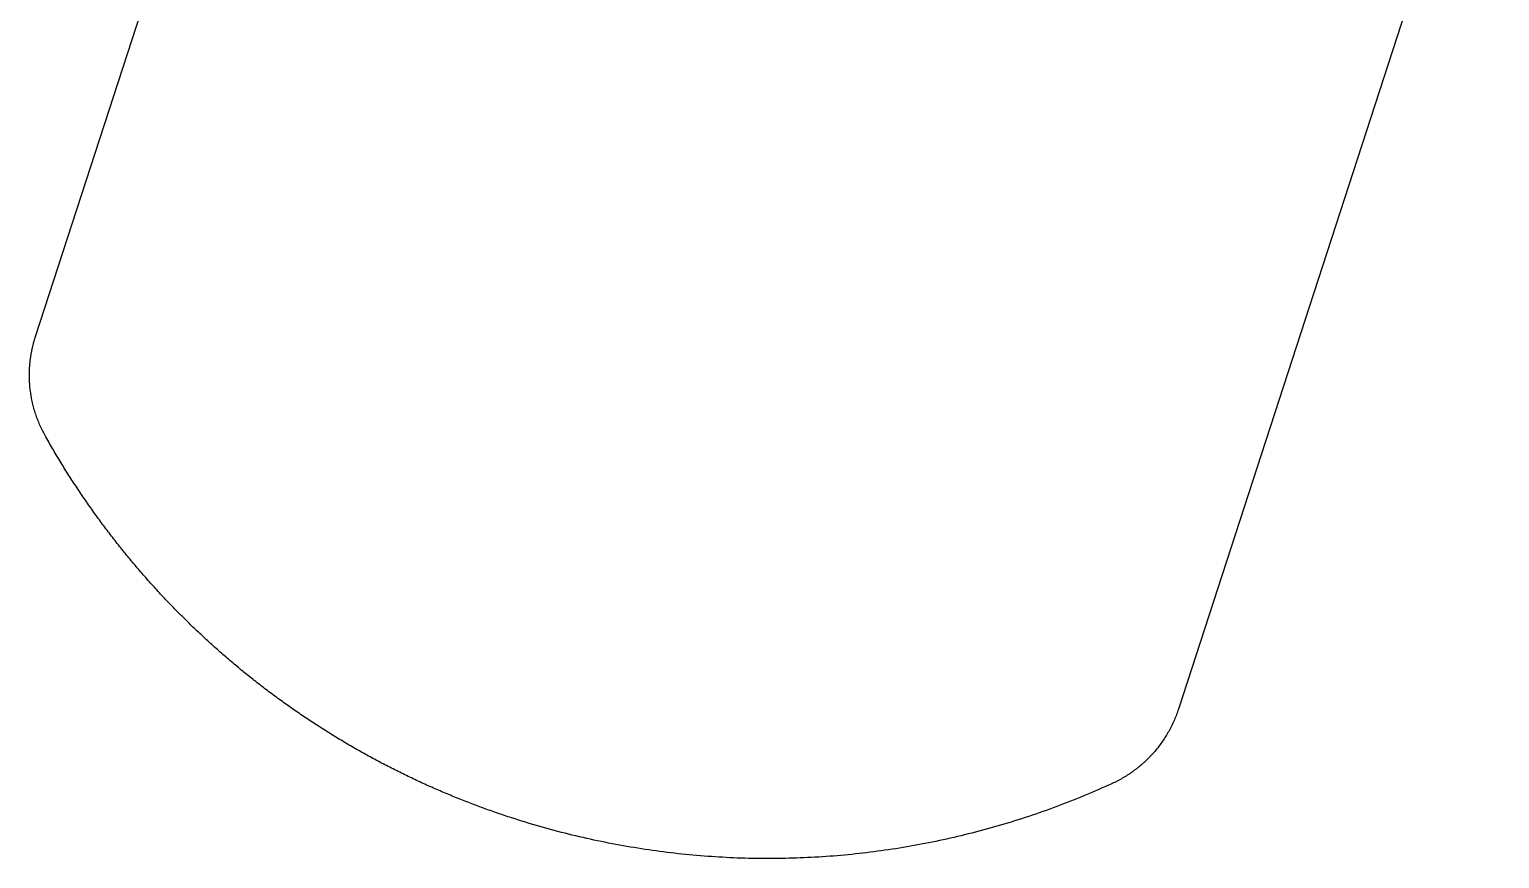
# Model space of a CAD drawing. Extents: x 132.5 to 162.2, y -129.2 to -95.6.
# Drawn here: x 132.47 to 139.57, y -106.38 to -102.38 of the extents above; entities that cross this region are included whole.
import ezdxf

# ---------------------------------------------------------------- set-up
doc = ezdxf.new("R2010")
doc.units = 0
doc.layers.add('BLACK', color=7, linetype='CONTINUOUS')

msp = doc.modelspace()

# ---------------------------------------------------------------- linework, layer by layer
at = {"layer": 'BLACK', "linetype": 'CONTINUOUS'}
for p, q in [((132.501075, -103.862708), (134.048385, -99.103512)), ((139.565293, -100.893408), (138.015761, -105.659422)), ((132.484715, -103.923794), (132.485443, -103.920406)), ((132.485443, -103.920406), (132.486191, -103.917024)), ((132.486191, -103.917024), (132.486959, -103.913645)), ((132.486959, -103.913645), (132.487746, -103.910271)), ((132.487746, -103.910271), (132.488553, -103.906901)), ((132.488553, -103.906901), (132.489379, -103.903536)), ((132.489379, -103.903536), (132.490224, -103.900175)), ((132.490224, -103.900175), (132.491089, -103.89682)), ((132.491089, -103.89682), (132.491974, -103.893468)), ((132.491974, -103.893468), (132.492878, -103.890122)), ((132.492878, -103.890122), (132.493801, -103.886781)), ((132.493801, -103.886781), (132.494743, -103.883446)), ((132.494743, -103.883446), (132.495706, -103.880114)), ((132.495706, -103.880114), (132.496687, -103.87679)), ((132.496687, -103.87679), (132.497687, -103.873469)), ((132.497687, -103.873469), (132.498707, -103.870156)), ((132.498707, -103.870156), (132.499746, -103.866846)), ((132.499746, -103.866846), (132.501075, -103.862708)), ((132.473974, -103.995697), (132.474287, -103.992248)), ((132.474287, -103.992248), (132.47462, -103.988799)), ((132.47462, -103.988799), (132.474973, -103.985354)), ((132.474973, -103.985354), (132.475346, -103.981909)), ((132.475346, -103.981909), (132.475738, -103.978468)), ((132.475738, -103.978468), (132.476151, -103.975028)), ((132.476151, -103.975028), (132.476583, -103.971592)), ((132.476583, -103.971592), (132.477036, -103.968157)), ((132.477036, -103.968157), (132.477508, -103.964726)), ((132.477508, -103.964726), (132.478, -103.961296)), ((132.478, -103.961296), (132.478512, -103.957871)), ((132.478512, -103.957871), (132.479043, -103.954448)), ((132.479043, -103.954448), (132.479594, -103.951028)), ((132.479594, -103.951028), (132.480166, -103.947611)), ((132.480166, -103.947611), (132.480756, -103.944198)), ((132.480756, -103.944198), (132.481367, -103.940788)), ((132.481367, -103.940788), (132.481997, -103.937382)), ((132.481997, -103.937382), (132.482647, -103.933979)), ((132.482647, -103.933979), (132.483317, -103.93058)), ((132.483317, -103.93058), (132.484006, -103.927185)), ((132.484006, -103.927185), (132.484715, -103.923794)), ((132.471673, -104.047597), (132.471686, -104.044133)), ((132.471679, -104.051062), (132.471673, -104.047597)), ((132.471706, -104.054527), (132.471679, -104.051062)), ((132.471686, -104.044133), (132.47172, -104.040668)), ((132.471752, -104.057991), (132.471706, -104.054527)), ((132.47172, -104.040668), (132.471773, -104.037204)), ((132.471819, -104.061455), (132.471752, -104.057991)), ((132.471773, -104.037204), (132.471847, -104.03374)), ((132.471906, -104.064919), (132.471819, -104.061455)), ((132.471847, -104.03374), (132.47194, -104.030277)), ((132.47194, -104.030277), (132.472053, -104.026814)), ((132.472053, -104.026814), (132.472187, -104.023352)), ((132.472187, -104.023352), (132.47234, -104.019891)), ((132.47234, -104.019891), (132.472514, -104.016431)), ((132.472514, -104.016431), (132.472707, -104.012972)), ((132.472707, -104.012972), (132.472921, -104.009514)), ((132.472921, -104.009514), (132.473154, -104.006058)), ((132.473154, -104.006058), (132.473407, -104.002603)), ((132.473407, -104.002603), (132.47368, -103.99915)), ((132.47368, -103.99915), (132.473974, -103.995697)), ((132.472012, -104.068382), (132.471906, -104.064919)), ((132.472139, -104.071845), (132.472012, -104.068382)), ((132.472285, -104.075307), (132.472139, -104.071845)), ((132.472452, -104.078767), (132.472285, -104.075307)), ((132.472638, -104.082227), (132.472452, -104.078767)), ((132.472845, -104.085686), (132.472638, -104.082227)), ((132.473071, -104.089144), (132.472845, -104.085686)), ((132.473318, -104.0926), (132.473071, -104.089144)), ((132.473584, -104.096054), (132.473318, -104.0926)), ((132.47387, -104.099507), (132.473584, -104.096054)), ((132.474176, -104.102958), (132.47387, -104.099507)), ((132.474503, -104.106408), (132.474176, -104.102958)), ((132.475214, -104.113301), (132.474503, -104.106408)), ((132.476006, -104.120185), (132.475214, -104.113301)), ((132.476877, -104.127059), (132.476006, -104.120185)), ((132.477827, -104.133923), (132.476877, -104.127059)), ((132.478856, -104.140774), (132.477827, -104.133923)), ((132.479964, -104.147614), (132.478856, -104.140774)), ((132.481151, -104.15444), (132.479964, -104.147614)), ((132.482417, -104.161251), (132.481151, -104.15444)), ((132.483761, -104.168047), (132.482417, -104.161251)), ((132.485184, -104.174826), (132.483761, -104.168047)), ((132.486685, -104.181589), (132.485184, -104.174826)), ((132.488263, -104.188333), (132.486685, -104.181589)), ((132.489919, -104.195059), (132.488263, -104.188333)), ((132.491653, -104.201764), (132.489919, -104.195059)), ((132.493464, -104.208449), (132.491653, -104.201764)), ((132.495351, -104.215111), (132.493464, -104.208449)), ((132.497316, -104.221752), (132.495351, -104.215111)), ((132.499357, -104.228369), (132.497316, -104.221752)), ((132.501474, -104.234961), (132.499357, -104.228369)), ((132.503667, -104.241529), (132.501474, -104.234961)), ((132.505936, -104.24807), (132.503667, -104.241529)), ((132.508279, -104.254585), (132.505936, -104.24807)), ((132.510698, -104.261072), (132.508279, -104.254585)), ((132.513192, -104.267531), (132.510698, -104.261072)), ((132.51576, -104.27396), (132.513192, -104.267531)), ((132.518402, -104.28036), (132.51576, -104.27396)), ((132.521118, -104.286728), (132.518402, -104.28036)), ((132.523908, -104.293065), (132.521118, -104.286728)), ((132.52677, -104.29937), (132.523908, -104.293065)), ((132.529705, -104.305642), (132.52677, -104.29937)), ((132.532713, -104.31188), (132.529705, -104.305642)), ((132.535793, -104.318083), (132.532713, -104.31188)), ((132.538944, -104.324251), (132.535793, -104.318083)), ((132.542167, -104.330384), (132.538944, -104.324251)), ((132.545461, -104.33648), (132.542167, -104.330384)), ((132.548826, -104.342538), (132.545461, -104.33648)), ((132.551288, -104.346904), (132.548826, -104.342538)), ((132.555733, -104.354758), (132.551288, -104.346904)), ((132.560193, -104.362598), (132.555733, -104.354758)), ((132.564672, -104.370429), (132.560193, -104.362598)), ((132.569165, -104.378246), (132.564672, -104.370429)), ((132.573676, -104.386053), (132.569165, -104.378246)), ((132.578202, -104.393847), (132.573676, -104.386053)), ((132.582746, -104.401631), (132.578202, -104.393847)), ((132.587305, -104.409401), (132.582746, -104.401631)), ((132.591881, -104.417162), (132.587305, -104.409401)), ((132.596473, -104.424909), (132.591881, -104.417162)), ((132.601082, -104.432646), (132.596473, -104.424909)), ((132.605706, -104.44037), (132.601082, -104.432646)), ((132.610348, -104.448084), (132.605706, -104.44037)), ((132.615005, -104.455784), (132.610348, -104.448084)), ((132.619679, -104.463474), (132.615005, -104.455784)), ((132.624369, -104.471151), (132.619679, -104.463474)), ((132.629075, -104.478817), (132.624369, -104.471151)), ((132.633797, -104.48647), (132.629075, -104.478817)), ((132.638536, -104.494113), (132.633797, -104.48647)), ((132.64329, -104.501742), (132.638536, -104.494113)), ((132.648062, -104.509361), (132.64329, -104.501742)), ((132.652848, -104.516966), (132.648062, -104.509361)), ((132.657652, -104.524562), (132.652848, -104.516966)), ((132.66247, -104.532143), (132.657652, -104.524562)), ((132.667306, -104.539714), (132.66247, -104.532143)), ((132.672157, -104.547271), (132.667306, -104.539714)), ((132.677025, -104.554819), (132.672157, -104.547271)), ((132.681908, -104.562352), (132.677025, -104.554819)), ((132.686808, -104.569875), (132.681908, -104.562352)), ((132.691723, -104.577384), (132.686808, -104.569875)), ((132.696655, -104.584883), (132.691723, -104.577384)), ((132.701602, -104.592368), (132.696655, -104.584883)), ((132.706566, -104.599843), (132.701602, -104.592368)), ((132.711545, -104.607304), (132.706566, -104.599843)), ((132.716541, -104.614754), (132.711545, -104.607304)), ((132.721551, -104.62219), (132.716541, -104.614754)), ((132.726579, -104.629616), (132.721551, -104.62219)), ((132.731621, -104.637028), (132.726579, -104.629616)), ((132.736681, -104.644429), (132.731621, -104.637028)), ((132.741755, -104.651817), (132.736681, -104.644429)), ((132.746846, -104.659194), (132.741755, -104.651817)), ((132.751952, -104.666556), (132.746846, -104.659194)), ((132.757075, -104.673908), (132.751952, -104.666556)), ((132.762212, -104.681246), (132.757075, -104.673908)), ((132.767366, -104.688574), (132.762212, -104.681246)), ((132.772535, -104.695887), (132.767366, -104.688574)), ((132.777721, -104.703189), (132.772535, -104.695887)), ((132.782921, -104.710478), (132.777721, -104.703189)), ((132.788138, -104.717755), (132.782921, -104.710478)), ((132.79337, -104.725019), (132.788138, -104.717755)), ((132.798618, -104.732271), (132.79337, -104.725019)), ((132.803881, -104.739509), (132.798618, -104.732271)), ((132.809161, -104.746737), (132.803881, -104.739509)), ((132.814454, -104.75395), (132.809161, -104.746737)), ((132.819765, -104.761152), (132.814454, -104.75395)), ((132.82509, -104.76834), (132.819765, -104.761152)), ((132.830432, -104.775517), (132.82509, -104.76834)), ((132.835789, -104.78268), (132.830432, -104.775517)), ((132.841162, -104.789832), (132.835789, -104.78268)), ((132.846549, -104.796969), (132.841162, -104.789832)), ((132.851953, -104.804095), (132.846549, -104.796969)), ((132.857371, -104.811207), (132.851953, -104.804095)), ((132.862805, -104.818308), (132.857371, -104.811207)), ((132.868254, -104.825394), (132.862805, -104.818308)), ((132.87372, -104.832469), (132.868254, -104.825394)), ((132.879199, -104.83953), (132.87372, -104.832469)), ((132.884696, -104.846579), (132.879199, -104.83953)), ((132.890206, -104.853614), (132.884696, -104.846579)), ((132.895733, -104.860638), (132.890206, -104.853614)), ((132.901274, -104.867646), (132.895733, -104.860638)), ((132.906831, -104.874644), (132.901274, -104.867646)), ((132.912403, -104.881627), (132.906831, -104.874644)), ((132.917991, -104.888599), (132.912403, -104.881627)), ((132.923592, -104.895556), (132.917991, -104.888599)), ((132.929211, -104.902502), (132.923592, -104.895556)), ((132.934843, -104.909432), (132.929211, -104.902502)), ((132.940492, -104.916352), (132.934843, -104.909432)), ((132.946154, -104.923257), (132.940492, -104.916352)), ((132.951833, -104.93015), (132.946154, -104.923257)), ((132.957525, -104.937028), (132.951833, -104.93015)), ((132.963235, -104.943895), (132.957525, -104.937028)), ((132.968957, -104.950747), (132.963235, -104.943895)), ((132.974696, -104.957588), (132.968957, -104.950747)), ((132.980449, -104.964413), (132.974696, -104.957588)), ((132.986218, -104.971227), (132.980449, -104.964413)), ((132.992001, -104.978026), (132.986218, -104.971227)), ((132.9978, -104.984814), (132.992001, -104.978026)), ((133.003612, -104.991586), (132.9978, -104.984814)), ((133.009441, -104.998347), (133.003612, -104.991586)), ((133.015284, -105.005092), (133.009441, -104.998347)), ((133.021142, -105.011826), (133.015284, -105.005092)), ((133.027014, -105.018545), (133.021142, -105.011826)), ((133.032902, -105.025252), (133.027014, -105.018545)), ((133.038804, -105.031943), (133.032902, -105.025252)), ((133.044722, -105.038623), (133.038804, -105.031943)), ((133.050653, -105.045288), (133.044722, -105.038623)), ((133.0566, -105.051941), (133.050653, -105.045288)), ((133.06256, -105.058578), (133.0566, -105.051941)), ((133.068537, -105.065204), (133.06256, -105.058578)), ((133.074527, -105.071814), (133.068537, -105.065204)), ((133.080533, -105.078412), (133.074527, -105.071814)), ((133.086552, -105.084995), (133.080533, -105.078412)), ((133.092587, -105.091566), (133.086552, -105.084995)), ((133.098635, -105.098122), (133.092587, -105.091566)), ((133.104699, -105.104665), (133.098635, -105.098122)), ((133.110776, -105.111193), (133.104699, -105.104665)), ((133.116869, -105.117709), (133.110776, -105.111193)), ((133.122975, -105.12421), (133.116869, -105.117709)), ((133.129098, -105.130698), (133.122975, -105.12421)), ((133.135233, -105.13717), (133.129098, -105.130698)), ((133.141383, -105.143631), (133.135233, -105.13717)), ((133.147547, -105.150076), (133.141383, -105.143631)), ((133.153727, -105.156508), (133.147547, -105.150076)), ((133.159919, -105.162925), (133.153727, -105.156508)), ((133.166128, -105.16933), (133.159919, -105.162925)), ((133.172348, -105.175718), (133.166128, -105.16933)), ((133.178585, -105.182095), (133.172348, -105.175718)), ((133.184835, -105.188456), (133.178585, -105.182095)), ((133.1911, -105.194804), (133.184835, -105.188456)), ((133.197378, -105.201137), (133.1911, -105.194804)), ((133.203671, -105.207456), (133.197378, -105.201137)), ((133.209977, -105.213761), (133.203671, -105.207456)), ((133.216299, -105.220052), (133.209977, -105.213761)), ((133.222633, -105.226328), (133.216299, -105.220052)), ((133.228983, -105.232591), (133.222633, -105.226328)), ((133.235346, -105.238839), (133.228983, -105.232591)), ((133.241723, -105.245073), (133.235346, -105.238839)), ((133.248114, -105.251292), (133.241723, -105.245073)), ((133.25452, -105.257498), (133.248114, -105.251292)), ((133.260938, -105.263688), (133.25452, -105.257498)), ((133.267371, -105.269865), (133.260938, -105.263688)), ((133.273817, -105.276026), (133.267371, -105.269865)), ((133.280279, -105.282174), (133.273817, -105.276026)), ((133.286752, -105.288306), (133.280279, -105.282174)), ((133.293241, -105.294426), (133.286752, -105.288306)), ((133.299742, -105.300529), (133.293241, -105.294426)), ((133.306259, -105.306619), (133.299742, -105.300529)), ((133.312787, -105.312693), (133.306259, -105.306619)), ((133.319331, -105.318754), (133.312787, -105.312693)), ((133.325887, -105.324799), (133.319331, -105.318754)), ((133.332458, -105.33083), (133.325887, -105.324799)), ((133.339041, -105.336846), (133.332458, -105.33083)), ((133.345639, -105.342848), (133.339041, -105.336846)), ((133.352249, -105.348834), (133.345639, -105.342848)), ((133.358875, -105.354807), (133.352249, -105.348834)), ((133.365512, -105.360763), (133.358875, -105.354807)), ((133.372164, -105.366707), (133.365512, -105.360763)), ((133.378828, -105.372634), (133.372164, -105.366707)), ((133.385507, -105.378547), (133.378828, -105.372634)), ((133.392198, -105.384444), (133.385507, -105.378547)), ((133.398904, -105.390328), (133.392198, -105.384444)), ((133.405621, -105.396195), (133.398904, -105.390328)), ((133.412354, -105.402049), (133.405621, -105.396195)), ((133.419098, -105.407886), (133.412354, -105.402049)), ((133.425857, -105.41371), (133.419098, -105.407886)), ((133.432627, -105.419517), (133.425857, -105.41371)), ((133.439412, -105.425311), (133.432627, -105.419517)), ((133.446209, -105.431088), (133.439412, -105.425311)), ((133.453021, -105.436851), (133.446209, -105.431088)), ((133.459844, -105.442598), (133.453021, -105.436851)), ((133.466681, -105.448331), (133.459844, -105.442598)), ((133.47353, -105.454048), (133.466681, -105.448331)), ((133.480394, -105.459751), (133.47353, -105.454048)), ((133.487269, -105.465437), (133.480394, -105.459751)), ((133.494158, -105.471109), (133.487269, -105.465437)), ((133.501059, -105.476764), (133.494158, -105.471109)), ((133.507974, -105.482406), (133.501059, -105.476764)), ((133.514901, -105.488031), (133.507974, -105.482406)), ((133.521842, -105.493641), (133.514901, -105.488031)), ((133.528794, -105.499235), (133.521842, -105.493641)), ((133.53576, -105.504815), (133.528794, -105.499235)), ((133.542738, -105.510379), (133.53576, -105.504815)), ((133.549729, -105.515927), (133.542738, -105.510379)), ((133.556732, -105.52146), (133.549729, -105.515927)), ((133.563749, -105.526978), (133.556732, -105.52146)), ((133.570777, -105.532479), (133.563749, -105.526978)), ((133.57782, -105.537965), (133.570777, -105.532479)), ((133.584873, -105.543435), (133.57782, -105.537965)), ((133.59194, -105.548891), (133.584873, -105.543435)), ((133.599018, -105.55433), (133.59194, -105.548891)), ((133.60611, -105.559754), (133.599018, -105.55433)), ((133.613213, -105.565161), (133.60611, -105.559754)), ((133.62033, -105.570554), (133.613213, -105.565161)), ((133.627457, -105.575929), (133.62033, -105.570554)), ((133.634599, -105.581291), (133.627457, -105.575929)), ((133.641751, -105.586635), (133.634599, -105.581291)), ((133.648917, -105.591964), (133.641751, -105.586635)), ((133.656093, -105.597277), (133.648917, -105.591964)), ((133.663283, -105.602574), (133.656093, -105.597277)), ((133.670484, -105.607855), (133.663283, -105.602574)), ((133.677699, -105.613121), (133.670484, -105.607855)), ((133.684924, -105.61837), (133.677699, -105.613121)), ((133.692162, -105.623603), (133.684924, -105.61837)), ((133.699411, -105.62882), (133.692162, -105.623603)), ((133.706674, -105.634022), (133.699411, -105.62882)), ((133.713947, -105.639207), (133.706674, -105.634022)), ((133.721233, -105.644376), (133.713947, -105.639207)), ((133.72853, -105.649529), (133.721233, -105.644376)), ((133.735839, -105.654666), (133.72853, -105.649529)), ((133.74316, -105.659786), (133.735839, -105.654666)), ((133.750493, -105.664891), (133.74316, -105.659786)), ((133.757837, -105.669978), (133.750493, -105.664891)), ((133.765193, -105.675051), (133.757837, -105.669978)), ((133.772561, -105.680106), (133.765193, -105.675051)), ((133.77994, -105.685146), (133.772561, -105.680106)), ((133.787331, -105.690168), (133.77994, -105.685146)), ((133.794734, -105.695176), (133.787331, -105.690168)), ((138.00411, -105.692033), (138.001556, -105.698469)), ((138.00659, -105.685567), (138.00411, -105.692033)), ((138.008995, -105.679073), (138.00659, -105.685567)), ((138.011325, -105.67255), (138.008995, -105.679073)), ((138.013581, -105.665999), (138.011325, -105.67255)), ((138.015761, -105.659422), (138.013581, -105.665999)), ((133.802147, -105.700165), (133.794734, -105.695176)), ((133.809573, -105.70514), (133.802147, -105.700165)), ((133.817009, -105.710097), (133.809573, -105.70514)), ((133.824458, -105.715038), (133.817009, -105.710097)), ((133.831917, -105.719962), (133.824458, -105.715038)), ((133.839388, -105.724871), (133.831917, -105.719962)), ((133.84687, -105.729762), (133.839388, -105.724871)), ((133.854364, -105.734637), (133.84687, -105.729762)), ((133.861868, -105.739495), (133.854364, -105.734637)), ((133.869384, -105.744337), (133.861868, -105.739495)), ((133.87691, -105.749162), (133.869384, -105.744337)), ((133.884449, -105.753971), (133.87691, -105.749162)), ((133.891997, -105.758762), (133.884449, -105.753971)), ((133.899558, -105.763537), (133.891997, -105.758762)), ((133.907128, -105.768295), (133.899558, -105.763537)), ((137.972006, -105.761033), (137.968657, -105.767093)), ((137.975283, -105.754935), (137.972006, -105.761033)), ((137.978491, -105.7488), (137.975283, -105.754935)), ((137.981627, -105.742628), (137.978491, -105.7488)), ((137.984691, -105.736421), (137.981627, -105.742628)), ((137.987684, -105.730179), (137.984691, -105.736421)), ((137.990604, -105.723902), (137.987684, -105.730179)), ((137.993452, -105.717592), (137.990604, -105.723902)), ((137.996227, -105.711249), (137.993452, -105.717592)), ((137.998928, -105.704875), (137.996227, -105.711249)), ((138.001556, -105.698469), (137.998928, -105.704875)), ((133.914711, -105.773037), (133.907128, -105.768295)), ((133.922303, -105.777762), (133.914711, -105.773037)), ((133.929908, -105.78247), (133.922303, -105.777762)), ((133.937521, -105.787161), (133.929908, -105.78247)), ((133.945147, -105.791836), (133.937521, -105.787161)), ((133.952783, -105.796493), (133.945147, -105.791836)), ((133.96043, -105.801134), (133.952783, -105.796493)), ((133.968087, -105.805757), (133.96043, -105.801134)), ((133.975756, -105.810364), (133.968087, -105.805757)), ((133.983434, -105.814953), (133.975756, -105.810364)), ((133.991124, -105.819526), (133.983434, -105.814953)), ((133.998823, -105.824082), (133.991124, -105.819526)), ((134.006534, -105.828621), (133.998823, -105.824082)), ((134.014254, -105.833142), (134.006534, -105.828621)), ((134.021985, -105.837647), (134.014254, -105.833142)), ((137.92316, -105.836564), (137.91894, -105.842059)), ((137.927315, -105.831021), (137.92316, -105.836564)), ((137.931407, -105.82543), (137.927315, -105.831021)), ((137.935433, -105.819793), (137.931407, -105.82543)), ((137.939393, -105.814111), (137.935433, -105.819793)), ((137.943288, -105.808383), (137.939393, -105.814111)), ((137.947116, -105.802611), (137.943288, -105.808383)), ((137.950877, -105.796796), (137.947116, -105.802611)), ((137.95457, -105.790937), (137.950877, -105.796796)), ((137.958195, -105.785037), (137.95457, -105.790937)), ((137.961752, -105.779096), (137.958195, -105.785037)), ((137.965239, -105.773115), (137.961752, -105.779096)), ((137.968657, -105.767093), (137.965239, -105.773115)), ((134.029726, -105.842134), (134.021985, -105.837647)), ((134.037479, -105.846604), (134.029726, -105.842134)), ((134.04524, -105.851057), (134.037479, -105.846604)), ((134.053013, -105.855493), (134.04524, -105.851057)), ((134.060795, -105.859912), (134.053013, -105.855493)), ((134.068588, -105.864313), (134.060795, -105.859912)), ((134.07639, -105.868697), (134.068588, -105.864313)), ((134.084204, -105.873064), (134.07639, -105.868697)), ((134.092026, -105.877414), (134.084204, -105.873064)), ((134.099859, -105.881746), (134.092026, -105.877414)), ((134.107702, -105.886061), (134.099859, -105.881746)), ((134.115555, -105.890358), (134.107702, -105.886061)), ((134.123417, -105.894638), (134.115555, -105.890358)), ((134.13129, -105.898901), (134.123417, -105.894638)), ((134.139172, -105.903146), (134.13129, -105.898901)), ((134.147064, -105.907374), (134.139172, -105.903146)), ((134.154965, -105.911584), (134.147064, -105.907374)), ((137.861046, -105.906388), (137.858542, -105.908783)), ((137.863537, -105.903979), (137.861046, -105.906388)), ((137.866013, -105.901556), (137.863537, -105.903979)), ((137.868476, -105.899119), (137.866013, -105.901556)), ((137.870925, -105.896667), (137.868476, -105.899119)), ((137.873359, -105.894201), (137.870925, -105.896667)), ((137.875779, -105.891721), (137.873359, -105.894201)), ((137.878185, -105.889227), (137.875779, -105.891721)), ((137.880576, -105.88672), (137.878185, -105.889227)), ((137.882953, -105.884198), (137.880576, -105.88672)), ((137.885315, -105.881663), (137.882953, -105.884198)), ((137.887662, -105.879115), (137.885315, -105.881663)), ((137.889995, -105.876552), (137.887662, -105.879115)), ((137.892313, -105.873977), (137.889995, -105.876552)), ((137.896903, -105.868786), (137.892313, -105.873977)), ((137.901434, -105.863543), (137.896903, -105.868786)), ((137.905903, -105.858248), (137.901434, -105.863543)), ((137.910311, -105.852901), (137.905903, -105.858248)), ((137.914657, -105.847505), (137.910311, -105.852901)), ((137.91894, -105.842059), (137.914657, -105.847505)), ((134.162877, -105.915777), (134.154965, -105.911584)), ((134.170798, -105.919952), (134.162877, -105.915777)), ((134.178729, -105.92411), (134.170798, -105.919952)), ((134.186668, -105.92825), (134.178729, -105.92411)), ((134.194618, -105.932372), (134.186668, -105.92825)), ((134.202577, -105.936477), (134.194618, -105.932372)), ((134.210546, -105.940564), (134.202577, -105.936477)), ((134.218524, -105.944634), (134.210546, -105.940564)), ((134.226511, -105.948686), (134.218524, -105.944634)), ((134.234507, -105.95272), (134.226511, -105.948686)), ((134.242513, -105.956736), (134.234507, -105.95272)), ((134.250528, -105.960734), (134.242513, -105.956736)), ((134.258552, -105.964715), (134.250528, -105.960734)), ((134.266585, -105.968678), (134.258552, -105.964715)), ((134.274628, -105.972624), (134.266585, -105.968678)), ((134.282679, -105.976551), (134.274628, -105.972624)), ((134.29074, -105.98046), (134.282679, -105.976551)), ((137.771606, -105.977331), (137.768694, -105.979207)), ((137.774508, -105.975437), (137.771606, -105.977331)), ((137.777398, -105.973528), (137.774508, -105.975437)), ((137.780278, -105.971601), (137.777398, -105.973528)), ((137.783145, -105.969658), (137.780278, -105.971601)), ((137.786002, -105.967698), (137.783145, -105.969658)), ((137.788847, -105.965722), (137.786002, -105.967698)), ((137.791682, -105.963729), (137.788847, -105.965722)), ((137.794504, -105.96172), (137.791682, -105.963729)), ((137.797315, -105.959695), (137.794504, -105.96172)), ((137.800113, -105.957654), (137.797315, -105.959695)), ((137.802901, -105.955596), (137.800113, -105.957654)), ((137.805676, -105.953523), (137.802901, -105.955596)), ((137.808439, -105.951433), (137.805676, -105.953523)), ((137.81119, -105.949327), (137.808439, -105.951433)), ((137.81393, -105.947206), (137.81119, -105.949327)), ((137.816656, -105.945069), (137.81393, -105.947206)), ((137.819371, -105.942915), (137.816656, -105.945069)), ((137.822072, -105.940747), (137.819371, -105.942915)), ((137.824762, -105.938563), (137.822072, -105.940747)), ((137.827438, -105.936363), (137.824762, -105.938563)), ((137.830103, -105.934148), (137.827438, -105.936363)), ((137.832754, -105.931917), (137.830103, -105.934148)), ((137.835392, -105.929671), (137.832754, -105.931917)), ((137.838017, -105.92741), (137.835392, -105.929671)), ((137.84063, -105.925134), (137.838017, -105.92741)), ((137.843228, -105.922843), (137.84063, -105.925134)), ((137.845814, -105.920536), (137.843228, -105.922843)), ((137.848387, -105.918215), (137.845814, -105.920536)), ((137.850946, -105.915879), (137.848387, -105.918215)), ((137.853491, -105.913528), (137.850946, -105.915879)), ((137.856023, -105.911163), (137.853491, -105.913528)), ((137.858542, -105.908783), (137.856023, -105.911163)), ((134.298809, -105.984352), (134.29074, -105.98046)), ((134.306887, -105.988226), (134.298809, -105.984352)), ((134.314974, -105.992081), (134.306887, -105.988226)), ((134.32307, -105.995919), (134.314974, -105.992081)), ((134.331174, -105.999739), (134.32307, -105.995919)), ((134.339288, -106.00354), (134.331174, -105.999739)), ((134.34741, -106.007324), (134.339288, -106.00354)), ((134.355541, -106.01109), (134.34741, -106.007324)), ((134.36368, -106.014837), (134.355541, -106.01109)), ((134.371828, -106.018567), (134.36368, -106.014837)), ((134.379984, -106.022278), (134.371828, -106.018567)), ((134.388149, -106.025972), (134.379984, -106.022278)), ((134.396322, -106.029647), (134.388149, -106.025972)), ((134.404504, -106.033304), (134.396322, -106.029647)), ((134.412694, -106.036943), (134.404504, -106.033304)), ((134.420892, -106.040563), (134.412694, -106.036943)), ((134.429098, -106.044166), (134.420892, -106.040563)), ((134.437313, -106.04775), (134.429098, -106.044166)), ((134.445536, -106.051316), (134.437313, -106.04775)), ((137.628243, -106.049154), (137.611713, -106.056297)), ((137.644748, -106.041935), (137.628243, -106.049154)), ((137.661227, -106.03464), (137.644748, -106.041935)), ((137.677681, -106.027268), (137.661227, -106.03464)), ((137.694109, -106.019821), (137.677681, -106.027268)), ((137.698905, -106.017608), (137.694109, -106.019821)), ((137.702045, -106.016132), (137.698905, -106.017608)), ((137.705174, -106.014639), (137.702045, -106.016132)), ((137.708295, -106.013127), (137.705174, -106.014639)), ((137.711406, -106.011598), (137.708295, -106.013127)), ((137.71451, -106.01005), (137.711406, -106.011598)), ((137.717603, -106.008485), (137.71451, -106.01005)), ((137.720687, -106.006902), (137.717603, -106.008485)), ((137.723761, -106.005302), (137.720687, -106.006902)), ((137.726827, -106.003683), (137.723761, -106.005302)), ((137.729882, -106.002048), (137.726827, -106.003683)), ((137.732929, -106.000394), (137.729882, -106.002048)), ((137.735964, -105.998724), (137.732929, -106.000394)), ((137.738991, -105.997036), (137.735964, -105.998724)), ((137.742007, -105.99533), (137.738991, -105.997036)), ((137.745014, -105.993607), (137.742007, -105.99533)), ((137.74801, -105.991867), (137.745014, -105.993607)), ((137.750997, -105.99011), (137.74801, -105.991867)), ((137.753972, -105.988335), (137.750997, -105.99011)), ((137.756938, -105.986543), (137.753972, -105.988335)), ((137.759892, -105.984735), (137.756938, -105.986543)), ((137.762838, -105.982909), (137.759892, -105.984735)), ((137.765771, -105.981067), (137.762838, -105.982909)), ((137.768694, -105.979207), (137.765771, -105.981067)), ((134.453767, -106.054864), (134.445536, -106.051316)), ((134.462006, -106.058393), (134.453767, -106.054864)), ((134.470253, -106.061904), (134.462006, -106.058393)), ((134.478508, -106.065396), (134.470253, -106.061904)), ((134.486771, -106.068871), (134.478508, -106.065396)), ((134.495042, -106.072326), (134.486771, -106.068871)), ((134.503321, -106.075764), (134.495042, -106.072326)), ((134.511607, -106.079183), (134.503321, -106.075764)), ((134.519902, -106.082584), (134.511607, -106.079183)), ((134.528203, -106.085966), (134.519902, -106.082584)), ((134.536513, -106.08933), (134.528203, -106.085966)), ((134.54483, -106.092675), (134.536513, -106.08933)), ((134.553155, -106.096001), (134.54483, -106.092675)), ((134.561487, -106.099309), (134.553155, -106.096001)), ((134.569827, -106.102599), (134.561487, -106.099309)), ((134.578174, -106.10587), (134.569827, -106.102599)), ((134.586529, -106.109123), (134.578174, -106.10587)), ((134.594891, -106.112356), (134.586529, -106.109123)), ((134.60326, -106.115572), (134.594891, -106.112356)), ((134.611636, -106.118768), (134.60326, -106.115572)), ((134.62002, -106.121946), (134.611636, -106.118768)), ((137.461833, -106.117147), (137.44506, -106.123525)), ((137.478582, -106.110691), (137.461833, -106.117147)), ((137.495308, -106.10416), (137.478582, -106.110691)), ((137.51201, -106.097552), (137.495308, -106.10416)), ((137.528688, -106.090867), (137.51201, -106.097552)), ((137.545342, -106.084105), (137.528688, -106.090867)), ((137.561972, -106.077268), (137.545342, -106.084105)), ((137.578577, -106.070354), (137.561972, -106.077268)), ((137.595157, -106.063363), (137.578577, -106.070354)), ((137.611713, -106.056297), (137.595157, -106.063363)), ((134.628411, -106.125105), (134.62002, -106.121946)), ((134.636809, -106.128246), (134.628411, -106.125105)), ((134.645214, -106.131367), (134.636809, -106.128246)), ((134.653626, -106.134471), (134.645214, -106.131367)), ((134.662045, -106.137555), (134.653626, -106.134471)), ((134.67047, -106.14062), (134.662045, -106.137555)), ((134.678903, -106.143667), (134.67047, -106.14062)), ((134.687343, -106.146695), (134.678903, -106.143667)), ((134.695789, -106.149704), (134.687343, -106.146695)), ((134.704242, -106.152695), (134.695789, -106.149704)), ((134.712702, -106.155666), (134.704242, -106.152695)), ((134.721168, -106.158619), (134.712702, -106.155666)), ((134.729641, -106.161552), (134.721168, -106.158619)), ((134.738121, -106.164467), (134.729641, -106.161552)), ((134.746607, -106.167363), (134.738121, -106.164467)), ((134.7551, -106.17024), (134.746607, -106.167363)), ((134.763598, -106.173098), (134.7551, -106.17024)), ((134.772104, -106.175937), (134.763598, -106.173098)), ((134.780615, -106.178757), (134.772104, -106.175937)), ((134.789133, -106.181558), (134.780615, -106.178757)), ((134.797657, -106.18434), (134.789133, -106.181558)), ((134.814724, -106.189848), (134.797657, -106.18434)), ((134.831815, -106.195278), (134.814724, -106.189848)), ((137.259073, -106.188614), (137.242035, -106.194068)), ((137.27609, -106.183082), (137.259073, -106.188614)), ((137.293085, -106.177473), (137.27609, -106.183082)), ((137.310059, -106.171787), (137.293085, -106.177473)), ((137.327012, -106.166023), (137.310059, -106.171787)), ((137.343943, -106.160183), (137.327012, -106.166023)), ((137.360852, -106.154265), (137.343943, -106.160183)), ((137.377739, -106.148271), (137.360852, -106.154265)), ((137.394603, -106.1422), (137.377739, -106.148271)), ((137.411445, -106.136052), (137.394603, -106.1422)), ((137.428264, -106.129827), (137.411445, -106.136052)), ((137.44506, -106.123525), (137.428264, -106.129827)), ((134.84893, -106.200633), (134.831815, -106.195278)), ((134.866068, -106.205911), (134.84893, -106.200633)), ((134.883229, -106.211113), (134.866068, -106.205911)), ((134.900414, -106.216237), (134.883229, -106.211113)), ((134.91762, -106.221285), (134.900414, -106.216237)), ((134.934849, -106.226256), (134.91762, -106.221285)), ((134.952099, -106.231151), (134.934849, -106.226256)), ((134.969371, -106.235968), (134.952099, -106.231151)), ((134.986664, -106.240707), (134.969371, -106.235968)), ((135.003976, -106.24537), (134.986664, -106.240707)), ((135.02131, -106.249955), (135.003976, -106.24537)), ((135.038662, -106.254462), (135.02131, -106.249955)), ((135.056034, -106.258892), (135.038662, -106.254462)), ((135.073426, -106.263244), (135.056034, -106.258892)), ((137.001442, -106.262288), (136.984118, -106.266577)), ((137.018748, -106.257921), (137.001442, -106.262288)), ((137.036037, -106.253476), (137.018748, -106.257921)), ((137.053308, -106.248953), (137.036037, -106.253476)), ((137.07056, -106.244352), (137.053308, -106.248953)), ((137.087794, -106.239673), (137.07056, -106.244352)), ((137.10501, -106.234916), (137.087794, -106.239673)), ((137.122206, -106.230082), (137.10501, -106.234916)), ((137.139384, -106.22517), (137.122206, -106.230082)), ((137.156542, -106.22018), (137.139384, -106.22517)), ((137.173681, -106.215112), (137.156542, -106.22018)), ((137.1908, -106.209968), (137.173681, -106.215112)), ((137.207899, -106.204745), (137.1908, -106.209968)), ((137.224977, -106.199445), (137.207899, -106.204745)), ((137.242035, -106.194068), (137.224977, -106.199445)), ((135.090835, -106.267518), (135.073426, -106.263244)), ((135.108263, -106.271715), (135.090835, -106.267518)), ((135.125709, -106.275833), (135.108263, -106.271715)), ((135.143172, -106.279874), (135.125709, -106.275833)), ((135.160652, -106.283836), (135.143172, -106.279874)), ((135.178149, -106.28772), (135.160652, -106.283836)), ((135.195662, -106.291525), (135.178149, -106.28772)), ((135.213191, -106.295253), (135.195662, -106.291525)), ((135.230735, -106.298901), (135.213191, -106.295253)), ((135.248295, -106.302472), (135.230735, -106.298901)), ((135.265869, -106.305963), (135.248295, -106.302472)), ((135.283458, -106.309376), (135.265869, -106.305963)), ((135.301061, -106.31271), (135.283458, -106.309376)), ((135.318677, -106.315966), (135.301061, -106.31271)), ((135.336306, -106.319142), (135.318677, -106.315966)), ((135.353949, -106.322239), (135.336306, -106.319142)), ((135.371604, -106.325258), (135.353949, -106.322239)), ((135.389271, -106.328197), (135.371604, -106.325258)), ((135.406949, -106.331058), (135.389271, -106.328197)), ((135.424639, -106.333839), (135.406949, -106.331058)), ((136.651991, -106.333172), (136.634372, -106.33589)), ((136.669598, -106.330376), (136.651991, -106.333172)), ((136.687192, -106.3275), (136.669598, -106.330376)), ((136.704773, -106.324546), (136.687192, -106.3275)), ((136.722341, -106.321513), (136.704773, -106.324546)), ((136.739896, -106.3184), (136.722341, -106.321513)), ((136.757437, -106.315209), (136.739896, -106.3184)), ((136.774965, -106.31194), (136.757437, -106.315209)), ((136.792478, -106.308591), (136.774965, -106.31194)), ((136.809977, -106.305164), (136.792478, -106.308591)), ((136.827461, -106.301658), (136.809977, -106.305164)), ((136.844931, -106.298074), (136.827461, -106.301658)), ((136.862385, -106.294411), (136.844931, -106.298074)), ((136.879824, -106.29067), (136.862385, -106.294411)), ((136.897247, -106.28685), (136.879824, -106.29067)), ((136.914654, -106.282952), (136.897247, -106.28685)), ((136.932045, -106.278976), (136.914654, -106.282952)), ((136.94942, -106.274921), (136.932045, -106.278976)), ((136.966777, -106.270788), (136.94942, -106.274921)), ((136.984118, -106.266577), (136.966777, -106.270788)), ((135.44234, -106.33654), (135.424639, -106.333839)), ((135.460051, -106.339163), (135.44234, -106.33654)), ((135.477773, -106.341706), (135.460051, -106.339163)), ((135.495505, -106.34417), (135.477773, -106.341706)), ((135.513245, -106.346554), (135.495505, -106.34417)), ((135.530995, -106.348859), (135.513245, -106.346554)), ((135.548754, -106.351084), (135.530995, -106.348859)), ((135.566521, -106.35323), (135.548754, -106.351084)), ((135.584296, -106.355296), (135.566521, -106.35323)), ((135.602079, -106.357283), (135.584296, -106.355296)), ((135.619868, -106.35919), (135.602079, -106.357283)), ((135.637665, -106.361017), (135.619868, -106.35919)), ((135.655468, -106.362765), (135.637665, -106.361017)), ((135.673277, -106.364432), (135.655468, -106.362765)), ((135.691092, -106.36602), (135.673277, -106.364432)), ((135.708912, -106.367528), (135.691092, -106.36602)), ((135.726738, -106.368957), (135.708912, -106.367528)), ((135.744568, -106.370305), (135.726738, -106.368957)), ((135.762402, -106.371574), (135.744568, -106.370305)), ((135.78024, -106.372762), (135.762402, -106.371574)), ((135.798082, -106.373871), (135.78024, -106.372762)), ((135.815927, -106.3749), (135.798082, -106.373871)), ((135.833775, -106.375849), (135.815927, -106.3749)), ((135.851625, -106.376718), (135.833775, -106.375849)), ((135.869478, -106.377507), (135.851625, -106.376718)), ((135.887332, -106.378216), (135.869478, -106.377507)), ((135.905188, -106.378845), (135.887332, -106.378216)), ((135.923044, -106.379394), (135.905188, -106.378845)), ((135.940902, -106.379863), (135.923044, -106.379394)), ((135.95876, -106.380252), (135.940902, -106.379863)), ((135.976618, -106.380561), (135.95876, -106.380252)), ((135.994476, -106.38079), (135.976618, -106.380561)), ((136.012333, -106.380939), (135.994476, -106.38079)), ((136.030189, -106.381008), (136.012333, -106.380939)), ((136.048043, -106.380998), (136.030189, -106.381008)), ((136.065896, -106.380907), (136.048043, -106.380998)), ((136.083748, -106.380736), (136.065896, -106.380907)), ((136.101596, -106.380485), (136.083748, -106.380736)), ((136.119442, -106.380155), (136.101596, -106.380485)), ((136.137285, -106.379744), (136.119442, -106.380155)), ((136.155125, -106.379254), (136.137285, -106.379744)), ((136.172961, -106.378683), (136.155125, -106.379254)), ((136.190793, -106.378033), (136.172961, -106.378683)), ((136.208621, -106.377303), (136.190793, -106.378033)), ((136.226444, -106.376493), (136.208621, -106.377303)), ((136.244262, -106.375604), (136.226444, -106.376493)), ((136.262075, -106.374634), (136.244262, -106.375604)), ((136.279882, -106.373585), (136.262075, -106.374634)), ((136.297684, -106.372456), (136.279882, -106.373585)), ((136.315479, -106.371247), (136.297684, -106.372456)), ((136.333267, -106.369958), (136.315479, -106.371247)), ((136.351049, -106.36859), (136.333267, -106.369958)), ((136.368824, -106.367142), (136.351049, -106.36859)), ((136.38659, -106.365615), (136.368824, -106.367142)), ((136.40435, -106.364008), (136.38659, -106.365615)), ((136.422101, -106.362321), (136.40435, -106.364008)), ((136.439843, -106.360555), (136.422101, -106.362321)), ((136.457577, -106.35871), (136.439843, -106.360555)), ((136.475302, -106.356785), (136.457577, -106.35871)), ((136.493018, -106.35478), (136.475302, -106.356785)), ((136.510724, -106.352696), (136.493018, -106.35478)), ((136.52842, -106.350533), (136.510724, -106.352696)), ((136.546106, -106.348291), (136.52842, -106.350533)), ((136.563781, -106.345969), (136.546106, -106.348291)), ((136.581446, -106.343568), (136.563781, -106.345969)), ((136.5991, -106.341088), (136.581446, -106.343568)), ((136.616742, -106.338528), (136.5991, -106.341088)), ((136.634372, -106.33589), (136.616742, -106.338528))]:
    msp.add_line(p, q, dxfattribs=at)

doc.saveas('drawing.dxf')
